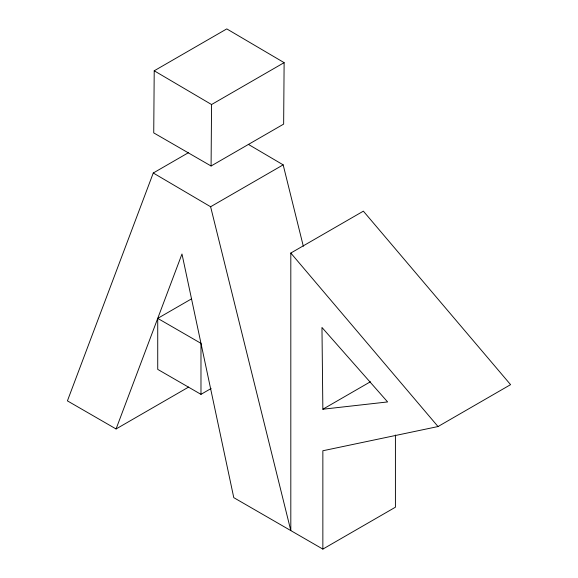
<?xml version="1.0" encoding="UTF-8"?>
<svg xmlns="http://www.w3.org/2000/svg" width="578" height="578" viewBox="0 0 578 578"><rect width="100%" height="100%" fill="white"/><g stroke="black" fill="none" stroke-linecap="round" stroke-linejoin="round"><path stroke-width="0.87" d="M154.218 70.791L153.734 132.882L211.086 165.994L283.646 124.104L284.123 62.648L226.778 28.9L154.218 70.791L211.562 104.539L211.086 165.994M188.37 152.729L153.264 173.003L67.416 400.872L116.07 428.963L188.63 387.065M116.07 428.963L181.983 253.988L233.779 497.651L322.856 549.1L395.417 507.209L395.417 435.032M211.562 104.539L284.123 62.648M153.264 173.003L210.609 206.743L283.169 164.853L303.327 246.257M211.122 388.495L200.978 394.348L157.729 369.378L157.729 318.377L191.275 299.007M210.609 206.743L290.813 530.597L290.813 253.048L363.367 211.158L510.584 384.652L438.023 426.55L322.856 450.761L322.856 549.1M322.856 409.224L387.614 401.934L321.968 327.466L322.856 409.224L370.447 381.747M157.729 318.377L200.978 343.354L200.978 394.348M248.294 144.334L283.169 164.853M290.813 253.048L438.023 426.55"/></g></svg>
